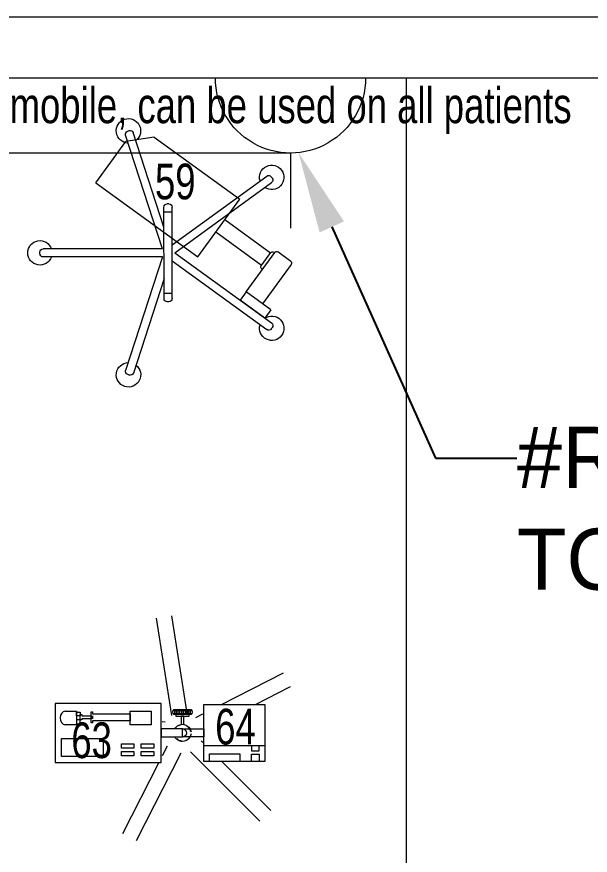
# Model space of a CAD drawing. Header units: metres. Extents: x 75097 to 220695, y -1557923 to -1361206.
# Drawn here: x 130144 to 131553, y -1465961 to -1463903 of the extents above; entities that cross this region are included whole.
import ezdxf
from ezdxf import colors
from ezdxf.entities.mleader import LeaderData, LeaderLine
from ezdxf.math import Vec2, Vec3

# ---------------------------------------------------------------- set-up
doc = ezdxf.new("R2010")
doc.units = ezdxf.units.M
doc.layers.get('0').update_dxf_attribs({"lineweight": 0})
for name, color, linetype, lineweight in [('A-100 - Copy$0$Medical Equipment and Furniture', 8, 'Continuous', 0), ('A-100 - Copy$0$Medical Equipment and Furniture1', 8, 'Continuous', 5), ('A-100 - Copy$0$Medical Equipment and Furniture2', 8, 'Continuous', 13), ('A-100 - Copy$0$Walls', 8, 'Continuous', 0)]:
    doc.layers.add(name, color=color, linetype=linetype, lineweight=lineweight)
doc.layers.add('E-POWR', color=7, linetype='Continuous', lineweight=9, true_color=0x4e7e3e)
doc.styles.add('A-100 - Copy$0$X3G_ENTITY_257CFD', font='swisscl.ttf', dxfattribs={"height": 200})
doc.styles.get("Standard").update_dxf_attribs({"font": 'GOTHIC.TTF'})

# ---------------------------------------------------------------- blocks, each defined once
blk = doc.blocks.new('NORMAL SOCKET')
at = {"layer": 'E-POWR'}
for p, q in [((1.421169145032763e-06, 307.6799999489449), (2.84230918623507e-06, 615.359999897657)), ((-307.6799955585448, 4.654284566640854e-07), (307.6799955138122, -4.654284566640854e-07))]:
    blk.add_line(p, q, dxfattribs=at)
blk.add_ellipse((0, 0), major_axis=(32.75230417925279, 305.931804444962), ratio=0.9999999853257265, start_param=4.819040293203757, end_param=7.960632946793556, dxfattribs=at)
blk = doc.blocks.new('A-100 - Copy$0$HF12177-P')
for p, q in [((0, 0), (-0.172356073249512, 0.2372277831040526)), ((0, 0), (0.1723560732495408, 0.2372277831040623)), ((-0.0196261050550533, -0.0070130161670328), (-0.1885364131370046, 0.225472078058198)), ((0.0196261050550586, -0.0070130161670328), (0.1885364131370282, 0.2254720780581989)), ((-0.1199999999999939, -0.0150130161670328), (-0.1199999999999957, -0.0190130161670323)), ((-0.1119999999999948, -0.0070130161670328), (0.1120000000000059, -0.0070130161670328)), ((-0.0999999999999943, -0.0070130161670336), (-0.0999999999999943, -0.0270130161670323)), ((0.1000000000000054, -0.0070130161670336), (0.1000000000000054, -0.0270130161670323)), ((0.120000000000005, -0.0150130161670319), (0.120000000000005, -0.0190130161670315)), ((-0.0631375151467193, -0.0270130161670323), (-0.2950583245726665, -0.1023686551157921)), ((-0.0099999999999945, -0.0307768353717535), (-0.2888779846851648, -0.1213897854416945)), ((-0.1119999999999965, -0.0270130161670323), (0.1120000000000059, -0.0270130161670323)), ((-0.0099999999999945, -0.0307768353717535), (-0.0099999999999945, -0.3240065014399303)), ((0.0100000000000051, -0.0307768353717535), (0.0100000000000051, -0.3240065014399303)), ((0.0100000000000051, -0.0307768353717535), (0.2888779846851794, -0.1213897854416901)), ((0.0631375151467357, -0.0270130161670315), (0.2950583245726759, -0.1023686551157867))]:
    blk.add_line(p, q)
for centre, radius, start, end in [((-0.1851523544721125, 0.2378273370610664), 0.03, 325.4712206343755, 286.5287793654765), ((0.1851523544721343, 0.2378273370610664), 0.03, 253.4712206343819, 214.5287793655101), ((-0.182064277182004, 0.2301743600765382), 0.008, 126.3732650475615, 215.9999999999981), ((1.07e-14, -0.0170130161670334), 0.315, 125.626734952441, 126.3732650475588), ((-0.1788282092045108, 0.2325255010857132), 0.008, 36.00000000000047, 125.6267349524374), ((0.1788282092045397, 0.232525501085723), 0.008, 54.37326504756317, 143.9999999999995), ((1.07e-14, -0.0170130161670334), 0.315, 53.6267349524407, 54.37326504755897), ((0.1820642771820293, 0.2301743600765391), 0.008, 323.9999999999943, 53.62673495243742), ((-0.1119999999999948, -0.0150130161670328), 0.008, 90, 180), ((-0.1119999999999965, -0.0190130161670323), 0.008, 180, 270), ((0.1120000000000059, -0.0150130161670328), 0.008, 5.0889e-12, 90), ((0.1120000000000059, -0.0190130161670323), 0.008, 270, 8.472999999999999e-12), ((-0.2995828026329743, -0.1143533693951433), 0.03, 37.47122063443059, 358.5287793655249), ((-0.2925861886176673, -0.1099771072461531), 0.008, 107.9999999999985, 197.6267349524409), ((0.2995828026329908, -0.1143533693951397), 0.03, 181.4712206344971, 142.5287793654337), ((0.2925861886176766, -0.1099771072461468), 0.008, 342.3732650475618, 71.99999999999949), ((1.07e-14, -0.0170130161670334), 0.315, 197.6267349524403, 198.3732650475586), ((-0.2913501206401641, -0.1137813333113335), 0.008, 198.3732650475597, 287.9999999999986), ((0.2913501206401787, -0.1137813333113291), 0.008, 252.0000000000014, 341.6267349524442), ((1.07e-14, -0.0170130161670334), 0.315, 341.6267349524418, 342.3732650475601), ((5.3e-15, -0.3320130161670391), 0.03, 109.4712206344879, 70.52877936551205), ((-0.0019999999999953, -0.3240065014399303), 0.008, 180, 269.6267349524439), ((0.002000000000006, -0.3240065014399303), 0.008, 270.3732650475562, 0), ((1.07e-14, -0.0170130161670334), 0.315, 269.62673495244, 270.373265047558)]:
    blk.add_arc(centre, radius, start, end)
blk = doc.blocks.new('A-100 - Copy$0$MONITOR ARM PLAN')
for p, q in [((0.02499999999997726, -0.4937500000000057, 2.884949923066148e-09), (0.02500000000003411, -0.1837499999999892, 2.884949923283001e-09)), ((0.02500000000003411, -0.1837499999999892, 2.884949923283001e-09), (0.1999999999999886, -0.1837499999999608, 2.939084461879983e-09)), ((0.1999999999999886, -0.4437499999999943, 2.939084461698109e-09), (0.1999999999999886, -0.1837499999999608, 2.939084461879983e-09)), ((0.1999999999999886, -0.4437499999999943, 2.939084461698109e-09), (0.1500000000000341, -0.4937499999999773, 2.923617450635419e-09)), ((0.02499999999997726, -0.4937500000000057, 2.884949923066148e-09), (0.1500000000000341, -0.4937499999999773, 2.923617450635419e-09))]:
    blk.add_line(p, q)
at = {"layer": 'A-100 - Copy$0$Medical Equipment and Furniture1'}
for p, q in [((0.02500000000003411, 0.03750000000000853), (-5.684341886080801e-14, 0.03750000000000853)), ((-5.684341886080801e-14, 0.03750000000000853), (0, -0.03749999999999432)), ((0.02500000000003411, 0.03750000000000853), (0.02500000000003411, -0.0374999999999801)), ((0.1450000000000387, 0.01250000000003126), (0.02500000000003411, 0.01250000000000284)), ((0.1500000000000341, 0.007499999999993179), (0.1500000000000341, -0.03249999999997044)), ((0.02500000000003411, -0.0374999999999801), (0, -0.03749999999999432)), ((0.02500000000003411, -0.0374999999999801), (0.1450000000000387, -0.03749999999996589)), ((0.09375, -0.0374999999999801), (0.09375, -0.04000000000000625)), ((0.1437500000000114, -0.03750000000002274), (0.1437500000000114, -0.03999999999999204)), ((0.0987500000000523, -0.04499999999998749), (0.1387500000000159, -0.04499999999998749)), ((0.1000000000000227, -0.04499999999998749), (0.0999999999999659, -0.183749999999975)), ((0.1375000000000455, -0.04499999999997328), (0.1374999999999886, -0.1837499999999608))]:
    blk.add_line(p, q, dxfattribs=at)
for centre, start, end in [((0.1450000000000387, 0.0075000000000216, -3.499747055762833e-09), 0, 90), ((0.09874999999999545, -0.03999999999997783), 179.9999999999968, 270), ((0.1387500000000159, -0.03999999999999204), 270, 359.9999999999968), ((0.1450000000000387, -0.03249999999998465), 270, 0)]:
    blk.add_arc(centre, 0.005, start, end, dxfattribs=at)
blk = doc.blocks.new('A-100 - Copy$0$Syringe')
at = {"layer": 'A-100 - Copy$0$Medical Equipment and Furniture2'}
for points in [[(42.97385594014819, -11.52769231201985), (42.71385594014819, -11.52769231201985), (42.71385594014819, -11.38269231201985), (42.97385594014819, -11.38269231201985), (42.97385594014819, -11.52769231201985)], [(42.73841369473156, -11.50858334405179), (42.76581621522021, -11.50858334405179), (42.76581621522021, -11.47504756169225), (42.73841369473156, -11.47504756169225)], [(42.7790012545754, -11.48993886659864), (42.7790012545754, -11.48696168110014), (42.77477331199265, -11.48696168110014), (42.77477331199265, -11.50002276353294), (42.7790012545754, -11.50002276353294), (42.7790012545754, -11.49704557803444)], [(42.80552216427, -11.48510830951575), (42.80552216427, -11.48004698268532), (42.80225506180747, -11.48004698268532), (42.80225506180747, -11.50693746194775), (42.80552216427, -11.50693746194775), (42.80552216427, -11.50187613511732)], [(42.80552216427, -11.50187613511732), (42.89835531338043, -11.50187613511732), (42.89835531338043, -11.48510830951575), (42.80552216427, -11.48510830951575)], [(42.80225506180747, -11.48993886659864), (42.7790012545754, -11.48993886659864)], [(42.7790012545754, -11.49704557803444), (42.80225506180747, -11.49704557803444)], [(42.80552216427, -11.48993886659864), (42.80552216427, -11.49704557803444)], [(42.80552216427, -11.49704557803444), (42.80552216427, -11.48993886659864)], [(42.80552216427, -11.49704557803444), (42.80552216427, -11.48993886659864)]]:
    blk.add_lwpolyline(points, dxfattribs=at)
for points in [[(42.83124684384199, -11.39735652273614), (42.7289066676983, -11.39735652273614), (42.7289066676983, -11.44151191048915), (42.83124684384199, -11.44151191048915)], [(42.90729961535482, -11.39847436903248), (42.87654165908655, -11.39847436903248), (42.87654165908655, -11.40909397442593), (42.90729961535482, -11.40909397442593)], [(42.95595675588564, -11.39847436903248), (42.92519879961737, -11.39847436903248), (42.92519879961737, -11.40909397442593), (42.95595675588564, -11.40909397442593)], [(42.90729961535482, -11.41747801838315), (42.87654165908655, -11.41747801838315), (42.87654165908655, -11.42809762377659), (42.90729961535482, -11.42809762377659)], [(42.95595675588564, -11.41747801838315), (42.92519879961737, -11.41747801838315), (42.92519879961737, -11.42809762377659), (42.95595675588564, -11.42809762377659)], [(42.77477331199265, -11.48696168110014), (42.76581621522021, -11.48696168110014), (42.76581621522021, -11.47770347950299), (42.77477331199265, -11.47770347950299)], [(42.949805164632, -11.47504756169225), (42.89835531338043, -11.47504756169225), (42.89835531338043, -11.50858334405179), (42.949805164632, -11.50858334405179)], [(42.77477331199265, -11.49666922464391), (42.76581621522021, -11.49666922464391), (42.76581621522021, -11.50592742624105), (42.77477331199265, -11.50592742624105)]]:
    blk.add_lwpolyline(points, close=True, dxfattribs=at)
at = {"layer": 'A-100 - Copy$0$Medical Equipment and Furniture2', "extrusion": (0, 0, -1)}
blk.add_ellipse((42.73841369473156, -11.49181545287202), major_axis=(0, 0.01676789117977024), ratio=0.7337346345725659, start_param=3.141592653589793, end_param=6.283185307179586, dxfattribs=at)
blk = doc.blocks.new('A-100 - Copy$0$Infusion')
at = {"layer": 'A-100 - Copy$0$Medical Equipment and Furniture2'}
for points in [[(43.07928500095404, -11.38519231201985), (43.07928500095404, -11.52519231201985), (43.22928500095404, -11.52519231201985), (43.22928500095404, -11.38519231201985), (43.07928500095404, -11.38519231201985)], [(43.19615889373929, -11.42417166417462), (43.19615889373929, -11.41140245575496), (43.2149662019066, -11.41140245575496), (43.2149662019066, -11.42417166417462)]]:
    blk.add_lwpolyline(points, dxfattribs=at)
for points in [[(43.07928500095404, -11.38519231201985), (43.07928500095404, -11.42417166417462), (43.22928500095404, -11.42417166417462), (43.22928500095404, -11.38519231201985)], [(43.09271869881898, -11.38519231201985), (43.09271869881898, -11.40401001514759), (43.16727627938416, -11.40401001514759), (43.16727627938416, -11.38519231201985)], [(43.19615889373929, -11.38519231201985), (43.19615889373929, -11.40266582319452), (43.2149662019066, -11.40266582319452), (43.2149662019066, -11.38519231201985)]]:
    blk.add_lwpolyline(points, close=True, dxfattribs=at)
blk = doc.blocks.new('A-100 - Copy$0$Infusion Syringe')
at = {"layer": 'A-100 - Copy$0$Medical Equipment and Furniture1'}
for p, q in [((43.02246416823158, -11.40528214392162), (42.91270219651813, -11.18986214513194)), ((42.96830567694769, -11.38269231201986), (42.87884394859901, -11.20711378412204)), ((43.04589888626441, -11.40899383862143), (43.21685716525815, -11.23803555962775)), ((43.12344052823619, -11.38519231201985), (43.24372722294322, -11.26490561731282)), ((42.98860592031247, -11.42253378291184), (42.97649166666832, -11.39875822144347)), ((42.97526909391956, -11.44306834932974), (42.97385594014821, -11.44329217089893)), ((43.01242833492739, -11.44105017639612), (43.01702339333832, -11.43645511798519)), ((43.02344178125031, -11.43543854520794), (43.01702339333832, -11.43645511798519)), ((43.03565028054589, -11.43737218153609), (43.04144039192954, -11.44032239064143)), ((43.04439060103488, -11.44611250202507), (43.04144039192954, -11.44032239064143)), ((43.07276894394954, -11.4358638963065), (43.07664927443392, -11.43198356582212)), ((43.04071260617485, -11.46933444764358), (43.04530766458578, -11.46473938923265)), ((43.04632423736302, -11.45832100132066), (43.04530766458578, -11.46473938923265)), ((43.07910748960177, -11.45951473551412), (43.07928500095403, -11.45960518206567)), ((42.98377867242272, -11.48120670440682), (42.97649166666832, -11.48236085273487)), ((43.01749066055635, -11.4730124425036), (43.02328077193994, -11.47596265160894)), ((43.02969915985193, -11.47494607883175), (43.02328077193994, -11.47596265160894)), ((43.00055607816415, -11.49798411014825), (42.96273468027897, -11.73677901833304)), ((43.03808823510673, -11.5039286198197), (43.00026683722155, -11.7427235280046)), ((43.05922899965918, -11.4931568622585), (43.07664927443386, -11.50203293559338)), ((43.12210210990946, -11.52519231201984), (43.27464899844898, -11.60291883397196)), ((43.20580430196361, -11.52519231201984), (43.29190063743903, -11.56906058605273))]:
    blk.add_line(p, q, dxfattribs=at)
for points in [[(43.02657047055112, -11.44546958000529), (43.02657047055112, -11.4649150440344), (42.97385594014821, -11.4649150440344), (42.97385594014821, -11.44546958000529)], [(43.02657047055112, -11.44546958000529), (43.02657047055112, -11.4649150440344), (43.07928500095403, -11.4649150440344), (43.07928500095403, -11.44546958000529)], [(43.04297723967369, -11.49631761196684), (43.04297723967369, -11.50085798044978), (43.01016370142855, -11.50085798044978), (43.01016370142855, -11.49631761196684)]]:
    blk.add_lwpolyline(points, close=True, dxfattribs=at)
for points in [[(43.03023583093585, -11.475899659915), (43.03023583093585, -11.49631761196684), (43.02290511016639, -11.49631761196684), (43.02290511016639, -11.475899659915)], [(43.00462476640575, -11.50085798044978), (43.04851617469649, -11.50085798044978)], [(43.04851617469649, -11.51160316530564), (43.00462476640575, -11.51160316530564)]]:
    blk.add_lwpolyline(points, dxfattribs=at)
for radius, start, end in [(0.02102924448476753, 6.82758775052605, 152.46157466306), (0.009722732014547094, 270, 90), (0.02102924448476753, 207.53842533694, 353.1724122494739)]:
    blk.add_arc((43.02657047055112, -11.45519231201985), radius, start, end, dxfattribs=at)
for centre in [(43.00462476640575, -11.50623057287771), (43.01011119244214, -11.50623057287771), (43.01559761847847, -11.50623057287771), (43.02108404451479, -11.50623057287771), (43.02657047055112, -11.50623057287771), (43.03205689658745, -11.50623057287771), (43.03754332262378, -11.50623057287771), (43.04302974866016, -11.50623057287771), (43.04851617469649, -11.50623057287771)]:
    blk.add_ellipse(centre, major_axis=(-1.601640999364343e-14, -0.005372592427942437), ratio=0.510593918105976, start_param=3.141592653595631, end_param=9.424777960775216, dxfattribs=at)
for name in ['A-100 - Copy$0$Syringe', 'A-100 - Copy$0$Infusion']:
    blk.add_blockref(name, (0, 0), dxfattribs=at)
blk = doc.blocks.new('A-100 - Copy')
at = {"layer": 'A-100 - Copy$0$Medical Equipment and Furniture'}
blk.add_line((131102.086878866, -1466552.689767209, -8.834960656400881e-07), (131102.086878866, -1464052.689767209, -8.834960656400881e-07), dxfattribs=at)
blk.add_line((131102.086878866, -1466552.689767209, -8.834960656400881e-07), (131102.086878866, -1464052.689767209, -8.834960656400881e-07), dxfattribs=at)
at = {"layer": 'A-100 - Copy$0$Walls', "elevation": -5.890273202524554e-07}
for points in [[(119782.0868788662, -1463902.689792512), (137148.276741612, -1463902.689792512)], [(119782.0868788662, -1464052.689792512), (133096.4181650758, -1464052.689762752), (133096.4181650758, -1464152.689762752)]]:
    blk.add_lwpolyline(points, dxfattribs=at)
at = {"layer": 'A-100 - Copy$0$Medical Equipment and Furniture', "extrusion": (-1.926890227025499e-13, 1.394047920958279e-12, -1), "xscale": 999.9999999999984, "yscale": 999.9999999999984, "zscale": -1000, "rotation": 89.98503167528287}
blk.add_blockref('A-100 - Copy$0$HF12177-P', (-130532.7875639386, -1464482.246802129, -1.772470872393836e-06), dxfattribs=at)
at = {"layer": 'A-100 - Copy$0$Medical Equipment and Furniture', "xscale": -1000, "yscale": 1000, "zscale": 1000}
for name, p, rotation in [('A-100 - Copy$0$MONITOR ARM PLAN', (130723.3083088584, -1464620.592194118, 2.13762492151659e-08), 234.0149683247205), ('A-100 - Copy$0$Infusion Syringe', (87524.66670426726, -1477116.128583228, -2.944770329804669e-07), 180)]:
    blk.add_blockref(name, p, dxfattribs=dict(at, rotation=rotation))
at = {"layer": 'A-100 - Copy$0$Medical Equipment and Furniture', "insert": (130709.770645902, -1464076.402955351, -2.944692747419708e-07), "char_height": 87.47307164393663, "width": 3260.53706408931, "attachment_point": 2, "style": 'A-100 - Copy$0$X3G_ENTITY_257CFD'}
blk.add_mtext('59 is mobile, can be used on all patients', dxfattribs=at)
at = {"layer": 'A-100 - Copy$0$Medical Equipment and Furniture', "char_height": 87.47307164393662, "attachment_point": 8, "style": 'A-100 - Copy$0$X3G_ENTITY_257CFD'}
for s, insert in [('59', (130533.46464581, -1464352.046321036, -2.944770329804669e-07)), ('64', (130681.4304051474, -1465690.60221553, -2.944770329804669e-07)), ('63', (130327.8348889849, -1465724.005726806, -2.944770329804669e-07))]:
    blk.add_mtext(s, dxfattribs=dict(at, insert=insert))

msp = doc.modelspace()

# ---------------------------------------------------------------- linework, layer by layer
at = {"layer": 'E-POWR', "const_width": 3}
msp.add_lwpolyline([(115522.2323694229, -1465741.025416706), (115522.2323694229, -1464236.248891384), (117546.6221649101, -1464236.248891384), (122230.2904081694, -1464236.24886975), (125149.2906695904, -1464237.297787063), (127909.0090346154, -1464237.297774316), (130816.6276164273, -1464237.297767817)], dxfattribs=at)

# ---------------------------------------------------------------- block references
at = {"layer": 'E-POWR', "color": 85, "xscale": -0.6, "yscale": 0.6, "zscale": 0.6, "rotation": 180}
msp.add_blockref('NORMAL SOCKET', (130816.6276158613, -1464052.689767848, -5.890273202524554e-07), dxfattribs=at)

# ---------------------------------------------------------------- leaders
at = {"layer": 'E-POWR'}
ml = msp.add_multileader_mtext('Standard', dxfattribs=at)
ml.set_content('#R5\\PTO PP-04', color=256)
ml.set_leader_properties()
ml.build(insert=Vec2(0, 0))
ml.multileader.update_dxf_attribs({"text_right_attachment_type": 6, "dogleg_length": 200, "arrow_head_size": 200})
ctx = ml.context
ctx.base_point, ctx.char_height, ctx.arrow_head_size, ctx.landing_gap_size, ctx.plane_origin = Vec3(131372.7841559971, -1464986.286597432, -2.940274139717758e-07), 150, 200, 0.09, Vec3(132011.9083631836, -1466069.852197905, -2.940274139717758e-07)
ctx.right_attachment = 6
notes = []
notes.append((ctx, [(0, (1, 1, 0), (131172.7841559971, -1464986.286597432, -2.940274139717758e-07), (1, 0), 200, [(0, [(130836.2789983688, -1464236.248850514, -2.940274139717758e-07)], 0, [])])]))
ctx.mtext.insert, ctx.mtext.flow_direction = Vec3(131372.8741559971, -1464909.400125644, -2.940274139717758e-07), 5
for ctx, leaders in notes:
    for number, flags, end, landing, length, lines in leaders:
        leader = LeaderData()
        leader.index, (leader.has_last_leader_line, leader.has_dogleg_vector, leader.attachment_direction) = number, flags
        leader.last_leader_point, leader.dogleg_vector, leader.dogleg_length = Vec3(end), Vec3(landing), length
        for number, points, colour, breaks in lines:
            line = LeaderLine()
            line.index, line.vertices, line.color, line.breaks = number, Vec3.list(points), colors.encode_raw_color(colour), breaks
            leader.lines.append(line)
        ctx.leaders.append(leader)

# ---------------------------------------------------------------- next in the draw order: block references
msp.add_blockref('A-100 - Copy', (0, 0))

doc.saveas('drawing.dxf')
